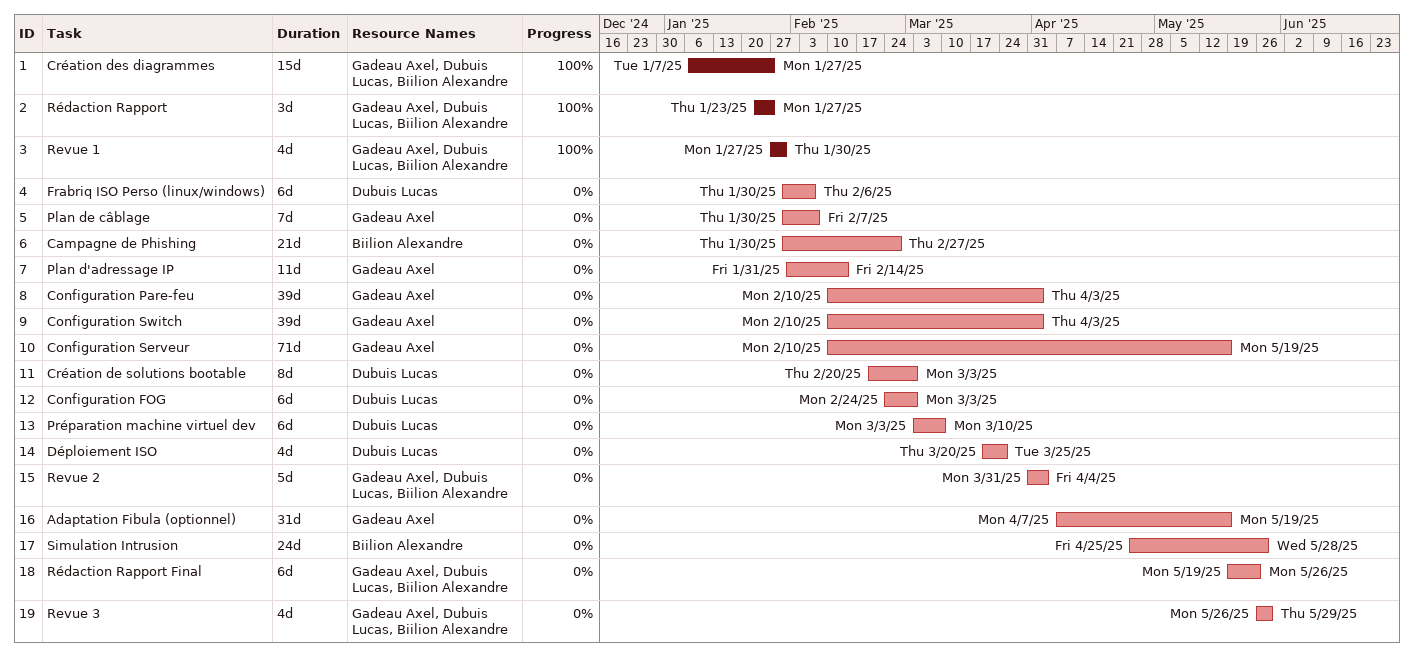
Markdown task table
| ID | Task | Duration | Start | Finish | Resources | % complete |
|---|---|---|---|---|---|---|
| 1 | Création des diagrammes | 15d | 2025-01-07 | 2025-01-27 | Gadeau Axel, Dubuis Lucas, Biilion Alexandre | 100 |
| 2 | Rédaction Rapport | 3d | 2025-01-23 | 2025-01-27 | Gadeau Axel, Dubuis Lucas, Biilion Alexandre | 100 |
| 3 | Revue 1 | 4d | 2025-01-27 | 2025-01-30 | Gadeau Axel, Dubuis Lucas, Biilion Alexandre | 100 |
| 4 | Frabriq ISO Perso (linux/windows) | 6d | 2025-01-30 | 2025-02-06 | Dubuis Lucas | 0 |
| 5 | Plan de câblage | 7d | 2025-01-30 | 2025-02-07 | Gadeau Axel | 0 |
| 6 | Campagne de Phishing | 21d | 2025-01-30 | 2025-02-27 | Biilion Alexandre | 0 |
| 7 | Plan d'adressage IP | 11d | 2025-01-31 | 2025-02-14 | Gadeau Axel | 0 |
| 8 | Configuration Pare-feu | 39d | 2025-02-10 | 2025-04-03 | Gadeau Axel | 0 |
| 9 | Configuration Switch | 39d | 2025-02-10 | 2025-04-03 | Gadeau Axel | 0 |
| 10 | Configuration Serveur | 71d | 2025-02-10 | 2025-05-19 | Gadeau Axel | 0 |
| 11 | Création de solutions bootable | 8d | 2025-02-20 | 2025-03-03 | Dubuis Lucas | 0 |
| 12 | Configuration FOG | 6d | 2025-02-24 | 2025-03-03 | Dubuis Lucas | 0 |
| 13 | Préparation machine virtuel dev | 6d | 2025-03-03 | 2025-03-10 | Dubuis Lucas | 0 |
| 14 | Déploiement ISO | 4d | 2025-03-20 | 2025-03-25 | Dubuis Lucas | 0 |
| 15 | Revue 2 | 5d | 2025-03-31 | 2025-04-04 | Gadeau Axel, Dubuis Lucas, Biilion Alexandre | 0 |
| 16 | Adaptation Fibula (optionnel) | 31d | 2025-04-07 | 2025-05-19 | Gadeau Axel | 0 |
| 17 | Simulation Intrusion | 24d | 2025-04-25 | 2025-05-28 | Biilion Alexandre | 0 |
| 18 | Rédaction Rapport Final | 6d | 2025-05-19 | 2025-05-26 | Gadeau Axel, Dubuis Lucas, Biilion Alexandre | 0 |
| 19 | Revue 3 | 4d | 2025-05-26 | 2025-05-29 | Gadeau Axel, Dubuis Lucas, Biilion Alexandre | 0 |
